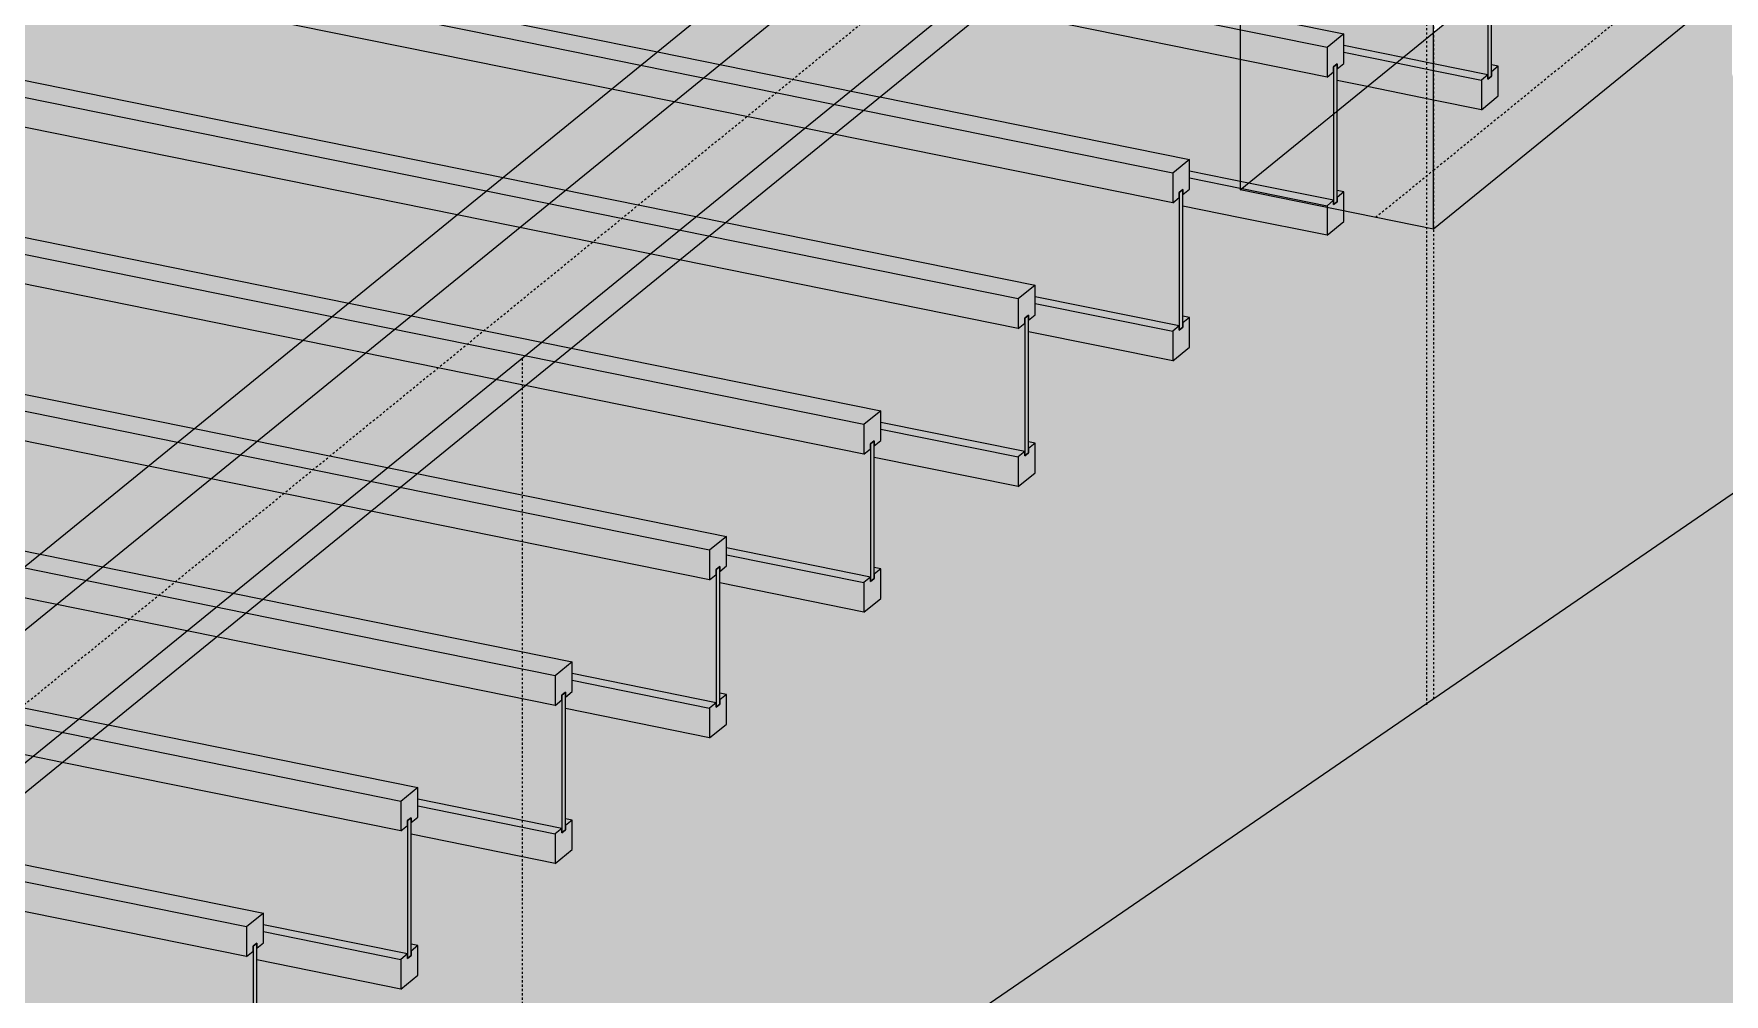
# Model space of a CAD drawing. Header units: inches. Extents: x -8719 to -3484, y -2874 to 4085.
# Drawn here: x -5199.7 to -5121.4, y -676.8 to -632.4 of the extents above; entities that cross this region are included whole.
import ezdxf

# ---------------------------------------------------------------- set-up
doc = ezdxf.new("R2010")
doc.units = ezdxf.units.IN
doc.header["$MEASUREMENT"] = 0
doc.linetypes.add('Dash 1_16_', pattern=[0.125, 0.0625, -0.0625])
for name, color, linetype, lineweight in [('A-DETL-1', 90, 'Dash 1_16_', 9), ('I-WALL', 2, 'Continuous', 13), ('S-BEAM', 12, 'Continuous', 9), ('S-FNDN', 32, 'Continuous', 13)]:
    doc.layers.add(name, color=color, linetype=linetype, lineweight=lineweight)
for name, color, linetype, lineweight, transparency in [('A-WALL-PATT-3', 25, 'Continuous', 13, 0.4), ('I-WALL-1', 2, 'Continuous', 13, 0.4), ('S-FNDN-2', 25, 'Continuous', 13, 0.4)]:
    doc.layers.add(name, color=color, linetype=linetype, lineweight=lineweight, transparency=transparency)

# ---------------------------------------------------------------- blocks, each defined once
blk = doc.blocks.new('Plywood Web Joist - 9 1_2_ TJI360 _ 16_ O_C_-V380-STRUCTURAL - 3D - SOUTHEAST')
at = {"layer": 'S-BEAM'}
for p, q in [((9064.939, -670.194), (9079.27, -673.095)), ((9078.489, -673.731), (9064.158, -670.83)), ((9078.489, -675.102), (9062.809, -671.927)), ((9079.27, -673.095), (9078.489, -673.731)), ((9079.27, -674.466), (9079.27, -673.095)), ((9078.489, -673.731), (9078.489, -675.102)), ((9078.489, -675.102), (9078.796, -674.852)), ((9078.796, -674.623), (9078.963, -674.487)), ((9078.963, -674.487), (9078.796, -674.623)), ((9078.796, -674.852), (9078.796, -674.623)), ((9078.796, -674.623), (9078.796, -680.995)), ((9078.963, -674.716), (9079.27, -674.466)), ((9078.963, -674.487), (9078.963, -674.716)), ((9078.963, -680.858), (9078.963, -674.487))]:
    blk.add_line(p, q, dxfattribs=at)
blk = doc.blocks.new('Plywood Web Joist - 9 1_2_ TJI360 _ 16_ O_C_-V381-STRUCTURAL - 3D - SOUTHEAST')
at = {"layer": 'S-BEAM'}
for p, q in [((9061.79, -662.3), (9072.081, -664.383)), ((9071.3, -665.019), (9061.009, -662.935)), ((9069.951, -666.116), (9059.66, -664.033)), ((9072.081, -664.383), (9086.412, -667.284)), ((9085.63, -667.92), (9071.3, -665.019)), ((9085.63, -669.291), (9069.951, -666.116)), ((9086.412, -667.284), (9085.63, -667.92)), ((9085.63, -667.92), (9085.63, -669.291)), ((9086.412, -668.655), (9086.412, -667.284)), ((9085.937, -668.812), (9086.105, -668.676)), ((9086.105, -668.676), (9085.937, -668.812)), ((9086.105, -668.905), (9086.412, -668.655)), ((9086.105, -668.676), (9086.105, -668.905)), ((9086.105, -675.047), (9086.105, -668.676)), ((9085.63, -669.291), (9085.937, -669.041)), ((9085.937, -669.041), (9085.937, -668.812)), ((9085.937, -668.812), (9085.937, -675.184)), ((9085.937, -674.981), (9079.27, -673.632)), ((9079.27, -673.944), (9085.63, -675.231)), ((9086.412, -674.596), (9086.105, -674.533)), ((9086.412, -674.596), (9086.105, -674.845)), ((9086.105, -674.845), (9086.105, -675.047)), ((9086.412, -675.966), (9086.412, -674.596)), ((9085.63, -676.602), (9078.963, -675.252)), ((9085.937, -674.981), (9085.63, -675.231)), ((9085.63, -675.231), (9085.63, -676.602)), ((9085.937, -675.184), (9085.937, -674.981)), ((9086.105, -675.047), (9085.937, -675.184)), ((9085.937, -675.184), (9086.105, -675.047)), ((9085.63, -676.602), (9086.412, -675.966))]:
    blk.add_line(p, q, dxfattribs=at)
blk = doc.blocks.new('Plywood Web Joist - 9 1_2_ TJI360 _ 16_ O_C_-V382-STRUCTURAL - 3D - SOUTHEAST')
at = {"layer": 'S-BEAM'}
for p, q in [((8981.347, -638.759), (9068.931, -656.489)), ((9068.931, -656.489), (9079.222, -658.572)), ((9078.441, -659.208), (9068.15, -657.124)), ((9077.092, -660.305), (9066.801, -658.222)), ((9092.772, -662.109), (9078.441, -659.208)), ((9079.222, -658.572), (9093.553, -661.473)), ((9092.772, -663.48), (9077.092, -660.305)), ((9093.553, -661.473), (9092.772, -662.109)), ((9093.553, -662.844), (9093.553, -661.473)), ((9092.772, -662.109), (9092.772, -663.48)), ((9092.772, -663.48), (9093.079, -663.23)), ((9093.079, -663.001), (9093.246, -662.865)), ((9093.246, -662.865), (9093.079, -663.001)), ((9093.079, -663.23), (9093.079, -663.001)), ((9093.079, -663.001), (9093.079, -669.373)), ((9093.246, -663.094), (9093.553, -662.844)), ((9093.246, -662.865), (9093.246, -663.094)), ((9093.246, -669.236), (9093.246, -662.865)), ((9093.079, -669.17), (9086.412, -667.821)), ((9086.412, -668.133), (9092.772, -669.42)), ((9092.772, -670.791), (9086.105, -669.441)), ((9093.079, -669.17), (9092.772, -669.42)), ((9092.772, -669.42), (9092.772, -670.791)), ((9093.079, -669.373), (9093.079, -669.17)), ((9093.246, -669.236), (9093.079, -669.373)), ((9093.079, -669.373), (9093.246, -669.236)), ((9093.553, -668.785), (9093.246, -668.722)), ((9093.553, -668.785), (9093.246, -669.034)), ((9093.246, -669.034), (9093.246, -669.236)), ((9093.553, -670.155), (9093.553, -668.785)), ((9092.772, -670.791), (9093.553, -670.155))]:
    blk.add_line(p, q, dxfattribs=at)
blk = doc.blocks.new('Plywood Web Joist - 9 1_2_ TJI360 _ 16_ O_C_-V383-STRUCTURAL - 3D - SOUTHEAST')
at = {"layer": 'S-BEAM'}
for p, q in [((8988.489, -632.948), (9076.073, -650.678)), ((9073.943, -652.411), (8981.04, -633.604)), ((9075.292, -651.313), (8988.489, -633.741)), ((9076.073, -650.678), (9086.364, -652.761)), ((9085.583, -653.397), (9075.292, -651.313)), ((9084.234, -654.494), (9073.943, -652.411)), ((9086.364, -652.761), (9100.694, -655.662)), ((9099.913, -656.298), (9085.583, -653.397)), ((9099.913, -657.669), (9084.234, -654.494)), ((9100.694, -655.662), (9099.913, -656.298)), ((9100.694, -657.033), (9100.694, -655.662)), ((9099.913, -656.298), (9099.913, -657.669)), ((9099.913, -657.669), (9100.22, -657.419)), ((9100.22, -657.19), (9100.388, -657.054)), ((9100.388, -657.054), (9100.22, -657.19)), ((9100.22, -657.419), (9100.22, -657.19)), ((9100.22, -657.19), (9100.22, -663.561)), ((9100.388, -657.283), (9100.694, -657.033)), ((9100.388, -657.054), (9100.388, -657.283)), ((9100.388, -663.425), (9100.388, -657.054)), ((9100.22, -663.359), (9093.553, -662.01)), ((9093.553, -662.322), (9099.913, -663.609)), ((9100.694, -662.974), (9100.388, -662.911)), ((9100.694, -662.974), (9100.388, -663.223)), ((9100.388, -663.223), (9100.388, -663.425)), ((9100.694, -664.344), (9100.694, -662.974)), ((9099.913, -664.98), (9093.246, -663.63)), ((9100.22, -663.359), (9099.913, -663.609)), ((9099.913, -663.609), (9099.913, -664.98)), ((9100.22, -663.561), (9100.22, -663.359)), ((9100.388, -663.425), (9100.22, -663.561)), ((9100.22, -663.561), (9100.388, -663.425)), ((9099.913, -664.98), (9100.694, -664.344))]:
    blk.add_line(p, q, dxfattribs=at)
blk = doc.blocks.new('Plywood Web Joist - 9 1_2_ TJI360 _ 16_ O_C_-2284181-STRUCTURAL - 3D - SOUTHEAST')
at = {"layer": 'S-BEAM'}
for p, q in [((8995.63, -627.137), (9083.214, -644.867)), ((9081.084, -646.6), (8988.182, -627.793)), ((9082.433, -645.502), (8995.63, -627.93)), ((9083.214, -644.867), (9093.505, -646.95)), ((9092.724, -647.586), (9082.433, -645.502)), ((9091.375, -648.683), (9081.084, -646.6)), ((9107.055, -650.487), (9092.724, -647.586)), ((9093.505, -646.95), (9107.836, -649.851)), ((9107.055, -651.857), (9091.375, -648.683)), ((9107.836, -649.851), (9107.055, -650.487)), ((9107.836, -651.222), (9107.836, -649.851)), ((9107.055, -650.487), (9107.055, -651.857)), ((9107.362, -651.379), (9107.529, -651.243)), ((9107.529, -651.243), (9107.362, -651.379)), ((9107.362, -651.608), (9107.362, -651.379)), ((9107.362, -651.379), (9107.362, -657.75)), ((9107.529, -651.472), (9107.836, -651.222)), ((9107.529, -651.243), (9107.529, -651.472)), ((9107.529, -657.614), (9107.529, -651.243)), ((9107.055, -651.857), (9107.362, -651.608)), ((9107.362, -657.548), (9100.694, -656.199)), ((9100.694, -656.511), (9107.055, -657.798)), ((9107.362, -657.548), (9107.055, -657.798)), ((9107.362, -657.75), (9107.362, -657.548)), ((9107.529, -657.614), (9107.362, -657.75)), ((9107.362, -657.75), (9107.529, -657.614)), ((9107.836, -657.162), (9107.529, -657.1)), ((9107.836, -657.162), (9107.529, -657.412)), ((9107.529, -657.412), (9107.529, -657.614)), ((9107.836, -658.533), (9107.836, -657.162)), ((9107.055, -659.169), (9100.388, -657.819)), ((9107.055, -657.798), (9107.055, -659.169)), ((9107.055, -659.169), (9107.836, -658.533))]:
    blk.add_line(p, q, dxfattribs=at)
blk = doc.blocks.new('Plywood Web Joist - 9 1_2_ TJI360 _ 16_ O_C_-V384-STRUCTURAL - 3D - SOUTHEAST')
at = {"layer": 'S-BEAM'}
for p, q in [((9002.771, -621.326), (9090.356, -639.056)), ((9088.225, -640.789), (8995.323, -621.982)), ((9089.575, -639.691), (9002.771, -622.119)), ((9099.866, -641.775), (9089.575, -639.691)), ((9090.356, -639.056), (9100.647, -641.139)), ((9098.516, -642.872), (9088.225, -640.789)), ((9100.647, -641.139), (9114.977, -644.04)), ((9114.196, -644.676), (9099.866, -641.775)), ((9114.196, -646.046), (9098.516, -642.872)), ((9114.977, -644.04), (9114.196, -644.676)), ((9114.977, -645.411), (9114.977, -644.04)), ((9114.196, -644.676), (9114.196, -646.046)), ((9114.196, -646.046), (9114.503, -645.797)), ((9114.503, -645.568), (9114.67, -645.432)), ((9114.67, -645.432), (9114.503, -645.568)), ((9114.503, -645.797), (9114.503, -645.568)), ((9114.503, -645.568), (9114.503, -651.939)), ((9114.67, -645.661), (9114.977, -645.411)), ((9114.67, -645.432), (9114.67, -645.661)), ((9114.67, -651.803), (9114.67, -645.432)), ((9114.503, -651.737), (9107.836, -650.388)), ((9107.836, -650.699), (9114.196, -651.987)), ((9114.977, -651.351), (9114.67, -651.289)), ((9114.977, -651.351), (9114.67, -651.601)), ((9114.977, -652.722), (9114.977, -651.351)), ((9114.196, -653.358), (9107.529, -652.008)), ((9114.503, -651.737), (9114.196, -651.987)), ((9114.196, -651.987), (9114.196, -653.358)), ((9114.503, -651.939), (9114.503, -651.737)), ((9114.67, -651.803), (9114.503, -651.939)), ((9114.503, -651.939), (9114.67, -651.803)), ((9114.67, -651.601), (9114.67, -651.803)), ((9114.196, -653.358), (9114.977, -652.722))]:
    blk.add_line(p, q, dxfattribs=at)
blk = doc.blocks.new('Plywood Web Joist - 9 1_2_ TJI360 _ 16_ O_C_-V385-STRUCTURAL - 3D - SOUTHEAST')
at = {"layer": 'S-BEAM'}
for p, q in [((9009.913, -615.515), (9097.497, -633.245)), ((9095.367, -634.978), (9002.465, -616.171)), ((9090.229, -632.567), (9009.913, -616.308)), ((9096.716, -633.88), (9090.252, -632.572)), ((9097.497, -633.245), (9107.76, -635.322)), ((9107.007, -635.964), (9096.716, -633.88)), ((9105.658, -637.061), (9095.367, -634.978)), ((9107.788, -635.328), (9122.119, -638.229)), ((9121.338, -638.865), (9107.007, -635.964)), ((9121.338, -640.235), (9105.658, -637.061)), ((9122.119, -638.229), (9121.338, -638.865)), ((9121.338, -638.865), (9121.338, -640.235)), ((9122.119, -639.6), (9122.119, -638.229)), ((9121.644, -639.757), (9121.812, -639.621)), ((9121.812, -639.621), (9121.644, -639.757)), ((9121.644, -639.986), (9121.644, -639.757)), ((9121.644, -639.757), (9121.644, -646.128)), ((9121.812, -639.85), (9122.119, -639.6)), ((9121.812, -639.621), (9121.812, -639.85)), ((9121.812, -645.992), (9121.812, -639.621)), ((9121.338, -640.235), (9121.644, -639.986)), ((9121.644, -645.926), (9114.977, -644.577)), ((9114.977, -644.888), (9121.338, -646.176)), ((9121.644, -645.926), (9121.338, -646.176)), ((9121.644, -646.128), (9121.644, -645.926)), ((9121.812, -645.992), (9121.644, -646.128)), ((9121.644, -646.128), (9121.812, -645.992)), ((9122.119, -645.54), (9121.812, -645.478)), ((9122.119, -645.54), (9121.812, -645.79)), ((9121.812, -645.79), (9121.812, -645.992)), ((9122.119, -646.911), (9122.119, -645.54)), ((9121.338, -647.547), (9114.67, -646.197)), ((9121.338, -646.176), (9121.338, -647.547)), ((9121.338, -647.547), (9122.119, -646.911))]:
    blk.add_line(p, q, dxfattribs=at)
blk = doc.blocks.new('Plywood Web Joist - 9 1_2_ TJI360 _ 16_ O_C_-V386-STRUCTURAL - 3D - SOUTHEAST')
at = {"layer": 'S-BEAM'}
for p, q in [((9114.93, -629.517), (9129.26, -632.418)), ((9128.479, -633.053), (9114.148, -630.152)), ((9128.479, -634.424), (9112.799, -631.25)), ((9129.26, -632.418), (9128.479, -633.053)), ((9129.26, -633.789), (9129.26, -632.418)), ((9128.479, -633.053), (9128.479, -634.424)), ((9128.479, -634.424), (9128.786, -634.175)), ((9128.786, -633.946), (9128.953, -633.81)), ((9128.953, -633.81), (9128.786, -633.946)), ((9128.786, -634.175), (9128.786, -633.946)), ((9128.786, -633.946), (9128.786, -636.117)), ((9128.953, -634.039), (9129.26, -633.789)), ((9128.953, -633.81), (9128.953, -634.039)), ((9128.953, -635.981), (9128.953, -633.81)), ((9128.786, -636.117), (9128.786, -640.317)), ((9128.953, -640.181), (9128.953, -635.981)), ((9124.851, -639.319), (9122.119, -638.766)), ((9122.119, -639.077), (9124.544, -639.568)), ((9124.557, -639.571), (9128.479, -640.365)), ((9128.786, -640.115), (9124.851, -639.319)), ((9129.26, -639.729), (9128.953, -639.667)), ((9129.26, -639.729), (9128.953, -639.979)), ((9129.26, -641.1), (9129.26, -639.729)), ((9124.462, -640.923), (9121.812, -640.386)), ((9128.786, -640.115), (9128.479, -640.365)), ((9128.479, -640.365), (9128.479, -641.736)), ((9128.786, -640.317), (9128.786, -640.115)), ((9128.953, -640.181), (9128.786, -640.317)), ((9128.786, -640.317), (9128.953, -640.181)), ((9128.953, -639.979), (9128.953, -640.181)), ((9128.479, -641.736), (9124.462, -640.923)), ((9128.479, -641.736), (9129.26, -641.1))]:
    blk.add_line(p, q, dxfattribs=at)
blk = doc.blocks.new('Plywood Web Joist - 9 1_2_ TJI360 _ 16_ O_C_-V387-STRUCTURAL - 3D - SOUTHEAST')
at = {"layer": 'S-BEAM'}
for p, q in [((9135.927, -630.306), (9135.927, -634.506)), ((9136.095, -634.37), (9136.095, -630.17)), ((9131.992, -633.508), (9129.26, -632.955)), ((9129.26, -633.266), (9131.686, -633.757)), ((9133.411, -633.795), (9131.992, -633.508)), ((9131.686, -633.757), (9133.411, -634.107)), ((9135.927, -634.304), (9133.411, -633.795)), ((9133.411, -634.107), (9135.62, -634.554)), ((9136.402, -633.918), (9136.095, -633.856)), ((9136.402, -633.918), (9136.095, -634.168)), ((9136.095, -634.168), (9136.095, -634.37)), ((9136.402, -635.289), (9136.402, -633.918)), ((9130.336, -634.855), (9128.953, -634.575)), ((9133.411, -635.477), (9130.336, -634.855)), ((9135.927, -634.304), (9135.62, -634.554)), ((9135.62, -634.554), (9135.62, -635.925)), ((9135.927, -634.506), (9135.927, -634.304)), ((9136.095, -634.37), (9135.927, -634.506)), ((9135.927, -634.506), (9136.095, -634.37)), ((9135.62, -635.925), (9133.411, -635.477)), ((9135.62, -635.925), (9136.402, -635.289))]:
    blk.add_line(p, q, dxfattribs=at)

msp = doc.modelspace()

# ---------------------------------------------------------------- hatches: boundary and pattern name
at = {"layer": 'A-WALL-PATT-3'}
for points in [[(-5134.89, -663.18), (-5027.769, -589.714), (-5004.581, -580.52), (-5004.581, -563.337), (-5027.143, -558.77), (-5029.41, -560.623), (-5028.722, -560.781), (-5028.699, -561.162), (-5028.798, -561.39), (-5028.884, -561.43), (-5028.986, -561.409), (-5029.008, -561.468), (-5030.198, -561.256), (-5040.122, -569.339), (-5039.435, -569.498), (-5039.411, -569.879), (-5039.435, -569.982), (-5039.596, -570.146), (-5039.698, -570.125), (-5039.72, -570.184), (-5040.91, -569.972), (-5050.834, -578.056), (-5050.147, -578.214), (-5050.123, -578.596), (-5050.149, -578.702), (-5050.271, -578.891), (-5050.41, -578.842), (-5050.433, -578.901), (-5051.639, -578.702), (-5061.546, -586.772), (-5060.859, -586.931), (-5060.835, -587.312), (-5060.934, -587.54), (-5061.021, -587.579), (-5061.122, -587.559), (-5061.145, -587.617), (-5062.334, -587.405), (-5072.258, -595.489), (-5071.571, -595.647), (-5071.547, -596.029), (-5071.646, -596.257), (-5071.733, -596.296), (-5071.834, -596.275), (-5071.857, -596.334), (-5073.047, -596.122), (-5082.97, -604.205), (-5082.283, -604.364), (-5082.26, -604.745), (-5082.318, -604.906), (-5082.445, -605.012), (-5082.547, -604.992), (-5082.569, -605.05), (-5083.783, -604.858), (-5093.683, -612.922), (-5092.995, -613.08), (-5092.972, -613.462), (-5092.995, -613.565), (-5093.157, -613.729), (-5093.259, -613.708), (-5093.281, -613.767), (-5094.471, -613.555), (-5104.395, -621.638), (-5103.708, -621.797), (-5103.684, -622.178), (-5103.783, -622.406), (-5103.869, -622.445), (-5103.971, -622.425), (-5103.993, -622.483), (-5105.183, -622.272), (-5115.107, -630.355), (-5114.42, -630.513), (-5114.396, -630.895), (-5114.495, -631.123), (-5114.581, -631.162), (-5114.683, -631.141), (-5114.705, -631.2), (-5115.647, -631.055), (-5115.864, -631.131), (-5116.149, -631.195), (-5117.171, -632.026), (-5117.209, -632.326), (-5117.426, -632.402), (-5117.642, -632.41), (-5120.629, -634.84), (-5120.946, -634.642), (-5121.077, -634.293), (-5121.077, -630.207), (-5121.197, -630.305), (-5121.236, -631.511), (-5121.453, -631.587), (-5121.739, -631.579), (-5121.927, -631.491), (-5121.946, -631.452), (-5121.946, -630.914), (-5134.89, -641.447), (-5134.89, -643.395)], [(-5222.819, -686.027), (-5139.089, -617.895), (-5140.431, -617.623), (-5222.819, -684.663), (-5222.819, -685.371)], [(-5211.236, -699.846), (-5210.455, -699.211), (-5210.455, -697.84), (-5210.762, -697.778), (-5210.762, -692.685), (-5204.095, -694.035), (-5203.314, -693.4), (-5203.314, -692.029), (-5203.621, -691.967), (-5203.621, -686.874), (-5196.953, -688.224), (-5196.172, -687.589), (-5196.172, -686.218), (-5196.479, -686.156), (-5196.479, -681.063), (-5189.812, -682.413), (-5189.031, -681.778), (-5189.031, -680.407), (-5189.338, -680.344), (-5189.338, -675.252), (-5182.671, -676.602), (-5181.889, -675.966), (-5181.889, -674.596), (-5182.196, -674.533), (-5182.196, -669.441), (-5175.529, -670.791), (-5174.748, -670.155), (-5174.748, -668.785), (-5175.055, -668.722), (-5175.055, -663.63), (-5168.388, -664.98), (-5167.607, -664.344), (-5167.607, -662.974), (-5167.913, -662.911), (-5167.913, -657.819), (-5161.246, -659.169), (-5160.465, -658.533), (-5160.465, -657.162), (-5160.772, -657.1), (-5160.772, -652.008), (-5154.105, -653.358), (-5153.324, -652.722), (-5153.324, -651.351), (-5153.631, -651.289), (-5153.631, -646.197), (-5146.963, -647.547), (-5146.182, -646.911), (-5146.182, -645.54), (-5146.489, -645.478), (-5146.489, -640.386), (-5143.839, -640.923), (-5143.839, -639.635), (-5139.348, -635.925), (-5139.348, -634.575), (-5137.965, -634.855), (-5134.89, -632.354), (-5134.89, -618.745), (-5139.089, -617.895), (-5222.819, -686.027), (-5222.819, -695.282), (-5217.597, -696.339), (-5217.597, -698.559), (-5213.135, -699.462)], [(-5225.051, -815.344), (-5134.89, -741.98), (-5143.839, -740.168), (-5143.839, -669.317), (-5222.819, -723.483), (-5222.819, -764.175), (-5216.555, -765.443), (-5216.555, -776.411), (-5225.051, -783.324), (-5225.051, -815.059)]]:
    msp.add_hatch(color=256, dxfattribs=at).paths.add_polyline_path(points, flags=0)
h = msp.add_hatch(color=256, dxfattribs=at)
h.paths.add_polyline_path([(-5113.02, -733.323), (-5079.671, -706.187), (-5113.02, -731.455)], flags=0)
h.paths.add_polyline_path([(-5134.89, -732.887), (-5121.966, -722.372), (-5004.581, -633.425), (-5004.581, -580.52), (-5027.769, -589.714), (-5134.89, -663.18), (-5134.89, -731.455)], flags=0)
h = msp.add_hatch(color=256, dxfattribs=at)
h.paths.add_polyline_path([(-5222.819, -723.483), (-5143.839, -669.317), (-5143.839, -640.923), (-5146.489, -640.386), (-5146.489, -645.478), (-5146.182, -645.54), (-5146.182, -646.911), (-5146.963, -647.547), (-5153.631, -646.197), (-5153.631, -651.289), (-5153.324, -651.351), (-5153.324, -652.722), (-5154.105, -653.358), (-5160.772, -652.008), (-5160.772, -657.1), (-5160.465, -657.162), (-5160.465, -658.533), (-5161.246, -659.169), (-5167.913, -657.819), (-5167.913, -662.911), (-5167.607, -662.974), (-5167.607, -664.344), (-5168.388, -664.98), (-5175.055, -663.63), (-5175.055, -668.722), (-5174.748, -668.785), (-5174.748, -670.155), (-5175.529, -670.791), (-5182.196, -669.441), (-5182.196, -674.533), (-5181.889, -674.596), (-5181.889, -675.966), (-5182.671, -676.602), (-5189.338, -675.252), (-5189.338, -680.344), (-5189.031, -680.407), (-5189.031, -681.778), (-5189.812, -682.413), (-5196.479, -681.063), (-5196.479, -686.156), (-5196.172, -686.218), (-5196.172, -687.589), (-5196.953, -688.224), (-5203.621, -686.874), (-5203.621, -691.967), (-5203.314, -692.029), (-5203.314, -693.4), (-5204.095, -694.035), (-5210.762, -692.685), (-5210.762, -697.778), (-5210.455, -697.84), (-5210.455, -699.211), (-5211.236, -699.846), (-5217.597, -698.559), (-5217.597, -705.022), (-5219.159, -706.293), (-5222.819, -705.552), (-5222.819, -720.993)], flags=0)
h.paths.add_polyline_path([(-5139.348, -635.981), (-5137.965, -634.855), (-5139.348, -634.575), (-5139.348, -635.925)], flags=0)
at = {"layer": 'I-WALL-1'}
h = msp.add_hatch(color=256, dxfattribs=at)
h.paths.add_polyline_path([(-5423.334, -738.39), (-5389.672, -710.998), (-5390.063, -710.919), (-5423.334, -737.992)], flags=0)
h.paths.add_polyline_path([(-5423.334, -735.887), (-5402.815, -719.191), (-5402.815, -717.82), (-5403.43, -717.695), (-5403.43, -710.209), (-5402.815, -709.709), (-5402.815, -708.338), (-5404.431, -708.062), (-5423.334, -723.443), (-5423.334, -734.517)], flags=0)
h.paths.add_polyline_path([(-5423.334, -721.339), (-5417.133, -716.292), (-5417.133, -714.921), (-5417.748, -714.797), (-5417.748, -707.311), (-5417.133, -706.81), (-5417.133, -705.439), (-5418.699, -705.122), (-5423.334, -708.894), (-5423.334, -719.968)], flags=0)
h.paths.add_polyline_path([(-5380.574, -716.04), (-5379.792, -715.404), (-5379.792, -714.033), (-5380.099, -713.971), (-5380.099, -708.879), (-5373.432, -710.229), (-5372.651, -709.593), (-5372.651, -708.222), (-5372.958, -708.16), (-5372.958, -703.068), (-5366.291, -704.418), (-5365.51, -703.782), (-5365.51, -702.411), (-5365.816, -702.349), (-5365.816, -697.257), (-5359.149, -698.607), (-5358.368, -697.971), (-5358.368, -696.6), (-5358.675, -696.538), (-5358.675, -691.446), (-5352.008, -692.796), (-5351.227, -692.16), (-5351.227, -690.789), (-5351.534, -690.727), (-5351.534, -685.635), (-5344.866, -686.985), (-5344.085, -686.349), (-5344.085, -684.978), (-5344.392, -684.916), (-5344.392, -679.824), (-5337.725, -681.173), (-5336.944, -680.538), (-5336.944, -679.167), (-5337.251, -679.105), (-5337.251, -674.013), (-5330.584, -675.362), (-5329.802, -674.727), (-5329.802, -673.356), (-5330.109, -673.294), (-5330.109, -668.202), (-5323.442, -669.551), (-5322.661, -668.916), (-5322.661, -667.545), (-5322.968, -667.483), (-5322.968, -664.054), (-5322.256, -663.474), (-5322.256, -649.08), (-5316.663, -650.212), (-5316.663, -664.607), (-5319.975, -667.301), (-5233.994, -684.663), (-5149.379, -615.812), (-5158.376, -613.99), (-5158.376, -616.453), (-5177.01, -631.616), (-5178.353, -631.344), (-5178.384, -628.093), (-5182.942, -627.17), (-5178.353, -623.435), (-5178.353, -609.946), (-5236.964, -598.062), (-5236.964, -597.813), (-5237.271, -597.75), (-5237.271, -592.658), (-5230.603, -594.008), (-5229.822, -593.372), (-5229.822, -592.002), (-5230.129, -591.939), (-5230.129, -586.847), (-5223.462, -588.197), (-5222.681, -587.561), (-5222.681, -586.19), (-5222.988, -586.128), (-5222.988, -581.036), (-5216.321, -582.386), (-5215.539, -581.75), (-5215.539, -580.379), (-5215.846, -580.317), (-5215.846, -575.225), (-5209.179, -576.575), (-5208.398, -575.939), (-5208.398, -574.568), (-5208.705, -574.506), (-5208.705, -569.414), (-5202.038, -570.764), (-5201.257, -570.128), (-5201.257, -568.757), (-5201.563, -568.667), (-5201.563, -563.603), (-5194.896, -564.953), (-5194.115, -564.317), (-5194.115, -562.946), (-5194.422, -562.884), (-5194.422, -557.792), (-5187.755, -559.142), (-5186.974, -558.506), (-5186.974, -557.135), (-5187.281, -557.073), (-5187.281, -551.981), (-5180.613, -553.331), (-5179.832, -552.695), (-5179.832, -551.324), (-5180.139, -551.262), (-5180.139, -546.17), (-5173.472, -547.52), (-5172.691, -546.884), (-5172.691, -545.513), (-5172.998, -545.451), (-5172.998, -540.359), (-5166.33, -541.709), (-5165.549, -541.073), (-5165.549, -539.702), (-5165.856, -539.64), (-5165.856, -534.548), (-5159.189, -535.898), (-5158.408, -535.262), (-5158.408, -533.891), (-5158.715, -533.829), (-5158.715, -528.737), (-5152.048, -530.087), (-5151.266, -529.451), (-5151.266, -528.08), (-5151.573, -528.018), (-5151.573, -522.926), (-5144.906, -524.276), (-5144.125, -523.64), (-5144.125, -522.269), (-5144.432, -522.184), (-5144.432, -517.115), (-5137.765, -518.465), (-5136.984, -517.829), (-5136.984, -516.458), (-5137.29, -516.396), (-5137.29, -508.597), (-5136.984, -508.347), (-5136.984, -506.976), (-5141.458, -506.07), (-5135.098, -500.895), (-5131.966, -501.529), (-5131.966, -502.9), (-5131.659, -502.962), (-5131.659, -510.761), (-5131.966, -511.011), (-5131.966, -512.382), (-5130.623, -512.654), (-5129.842, -512.018), (-5129.842, -510.647), (-5130.149, -510.585), (-5130.149, -502.786), (-5129.842, -502.536), (-5129.842, -501.165), (-5134.316, -500.259), (-5127.956, -495.084), (-5124.824, -495.718), (-5124.824, -497.089), (-5124.517, -497.151), (-5124.517, -504.95), (-5124.824, -505.2), (-5124.824, -506.571), (-5123.482, -506.843), (-5122.701, -506.207), (-5122.701, -504.836), (-5123.008, -504.774), (-5123.008, -496.975), (-5122.701, -496.725), (-5122.701, -495.354), (-5172.29, -485.315), (-5177.01, -489.156), (-5178.353, -488.884), (-5178.353, -485.64), (-5182.918, -484.69), (-5181.415, -483.468), (-5200.555, -479.594), (-5200.555, -508.314), (-5219.189, -523.478), (-5220.532, -523.206), (-5220.532, -519.961), (-5225.121, -519.032), (-5220.532, -515.297), (-5220.532, -486.249), (-5210.003, -477.681), (-5214.786, -476.713), (-5214.786, -476.835), (-5216.125, -477.924), (-5217.745, -477.596), (-5236.211, -492.621), (-5236.211, -494.268), (-5237.55, -495.357), (-5239.17, -495.029), (-5257.635, -510.054), (-5257.635, -511.701), (-5258.974, -512.79), (-5260.594, -512.462), (-5279.059, -527.488), (-5279.059, -529.134), (-5280.398, -530.223), (-5282.018, -529.895), (-5300.483, -544.921), (-5300.483, -546.567), (-5301.822, -547.657), (-5303.443, -547.329), (-5321.908, -562.354), (-5321.908, -564), (-5323.247, -565.09), (-5324.867, -564.762), (-5343.332, -579.787), (-5343.361, -581.456), (-5344.671, -582.523), (-5346.291, -582.195), (-5364.756, -597.22), (-5364.756, -598.866), (-5366.095, -599.956), (-5367.716, -599.628), (-5386.181, -614.653), (-5386.181, -616.299), (-5387.52, -617.389), (-5389.14, -617.061), (-5407.605, -632.086), (-5407.605, -633.732), (-5408.944, -634.822), (-5410.564, -634.494), (-5423.334, -644.94), (-5423.334, -702.597), (-5386.543, -710.044), (-5386.543, -714.831), (-5382.475, -715.655)], flags=0)
h.paths.add_polyline_path([(-5308.123, -595.843), (-5309.465, -595.571), (-5309.465, -592.327), (-5314.055, -591.397), (-5309.465, -587.663), (-5309.465, -558.614), (-5298.321, -549.546), (-5298.321, -546.379), (-5295.204, -547.01), (-5290.83, -543.451), (-5289.488, -543.723), (-5289.488, -580.68), (-5307.978, -595.725)], flags=0)
at = {"layer": 'S-FNDN-2'}
for points in [[(-5222.819, -684.663), (-5140.431, -617.623), (-5142.601, -617.184), (-5160.07, -624.51), (-5231.768, -682.852), (-5222.978, -684.631)], [(-5134.89, -641.447), (-5134.89, -635.477), (-5137.965, -634.855), (-5139.348, -635.981), (-5139.348, -639.667), (-5139.041, -639.729), (-5139.041, -640.607), (-5136.602, -641.1)], [(-5139.822, -641.736), (-5139.041, -641.1), (-5139.041, -640.607), (-5143.839, -639.635), (-5143.839, -640.923), (-5141.25, -641.447)], [(-5143.839, -740.168), (-5134.89, -732.887), (-5134.89, -641.447), (-5139.041, -640.607), (-5139.041, -641.1), (-5139.822, -641.736), (-5143.839, -640.923), (-5143.839, -738.396)]]:
    msp.add_hatch(color=256, dxfattribs=at).paths.add_polyline_path(points, flags=0)
h = msp.add_hatch(color=256, dxfattribs=at)
h.paths.add_polyline_path([(-5132.68, -635.925), (-5131.899, -635.289), (-5131.899, -633.918), (-5132.206, -633.856), (-5132.206, -630.17), (-5134.89, -632.354), (-5134.89, -635.477)], flags=0)
h.paths.add_polyline_path([(-5125.539, -630.114), (-5124.758, -629.478), (-5124.758, -628.107), (-5125.065, -628.045), (-5125.065, -624.359), (-5130.823, -629.044), (-5126.888, -629.841)], flags=0)
h = msp.add_hatch(color=256, dxfattribs=at)
h.paths.add_polyline_path([(-5134.89, -641.447), (-5121.946, -630.914), (-5121.946, -630.299), (-5122.08, -630.408), (-5125.077, -629.738), (-5125.539, -630.114), (-5130.823, -629.044), (-5132.206, -630.17), (-5132.206, -633.856), (-5131.899, -633.918), (-5131.899, -635.289), (-5132.68, -635.925), (-5134.89, -635.477), (-5134.89, -639.989)], flags=0)
h.paths.add_polyline_path([(-5121.197, -630.305), (-5121.077, -630.18), (-5121.197, -629.858), (-5121.197, -630.18)], flags=0)
h = msp.add_hatch(color=256, dxfattribs=at)
h.paths.add_polyline_path([(-5139.041, -640.607), (-5139.041, -639.729), (-5139.348, -639.635), (-5139.348, -635.981), (-5143.839, -639.635), (-5139.218, -640.571)], flags=0)
h.paths.add_polyline_path([(-5134.89, -635.477), (-5134.89, -632.354), (-5137.965, -634.855), (-5137.059, -635.039)], flags=0)

# ---------------------------------------------------------------- linework, layer by layer
at = {"layer": 'A-DETL-1'}
for p, q in [((-5337.079, -774.909), (-5139.583, -614.206)), ((-5134.89, -614.479), (-5134.89, -663.223)), ((-5135.225, -614.751), (-5135.225, -663.452)), ((-5134.89, -638.719), (-5119.498, -626.194)), ((-5137.575, -640.903), (-5134.89, -638.719)), ((-5177.069, -647.436), (-5177.069, -648.8)), ((-5177.069, -648.8), (-5177.069, -692.15))]:
    msp.add_line(p, q, dxfattribs=at)
at = {"layer": 'I-WALL'}
for p, q in [((-5142.268, -612.98), (-5344.462, -777.506)), ((-5337.079, -779.001), (-5133.548, -613.386))]:
    msp.add_line(p, q, dxfattribs=at)
at = {"layer": 'S-FNDN'}
for p, q in [((-4952.784, -493.265), (-5134.89, -641.447)), ((-5027.769, -589.714), (-5222.819, -723.483)), ((-5347.37, -776.918), (-5143.839, -611.303)), ((-5143.839, -611.303), (-5143.839, -639.635)), ((-5134.89, -613.115), (-5337.079, -777.637)), ((-5134.89, -641.447), (-5134.89, -613.115)), ((-5143.839, -639.635), (-5124.366, -623.79)), ((-5134.89, -641.447), (-5143.839, -639.635))]:
    msp.add_line(p, q, dxfattribs=at)

# ---------------------------------------------------------------- block references
at = {"layer": 'S-BEAM'}
for name in ['Plywood Web Joist - 9 1_2_ TJI360 _ 16_ O_C_-V387-STRUCTURAL - 3D - SOUTHEAST', 'Plywood Web Joist - 9 1_2_ TJI360 _ 16_ O_C_-V386-STRUCTURAL - 3D - SOUTHEAST', 'Plywood Web Joist - 9 1_2_ TJI360 _ 16_ O_C_-V385-STRUCTURAL - 3D - SOUTHEAST', 'Plywood Web Joist - 9 1_2_ TJI360 _ 16_ O_C_-V384-STRUCTURAL - 3D - SOUTHEAST', 'Plywood Web Joist - 9 1_2_ TJI360 _ 16_ O_C_-2284181-STRUCTURAL - 3D - SOUTHEAST', 'Plywood Web Joist - 9 1_2_ TJI360 _ 16_ O_C_-V383-STRUCTURAL - 3D - SOUTHEAST', 'Plywood Web Joist - 9 1_2_ TJI360 _ 16_ O_C_-V382-STRUCTURAL - 3D - SOUTHEAST', 'Plywood Web Joist - 9 1_2_ TJI360 _ 16_ O_C_-V381-STRUCTURAL - 3D - SOUTHEAST', 'Plywood Web Joist - 9 1_2_ TJI360 _ 16_ O_C_-V380-STRUCTURAL - 3D - SOUTHEAST']:
    msp.add_blockref(name, (-14268.301, 0), dxfattribs=at)

doc.saveas('drawing.dxf')
